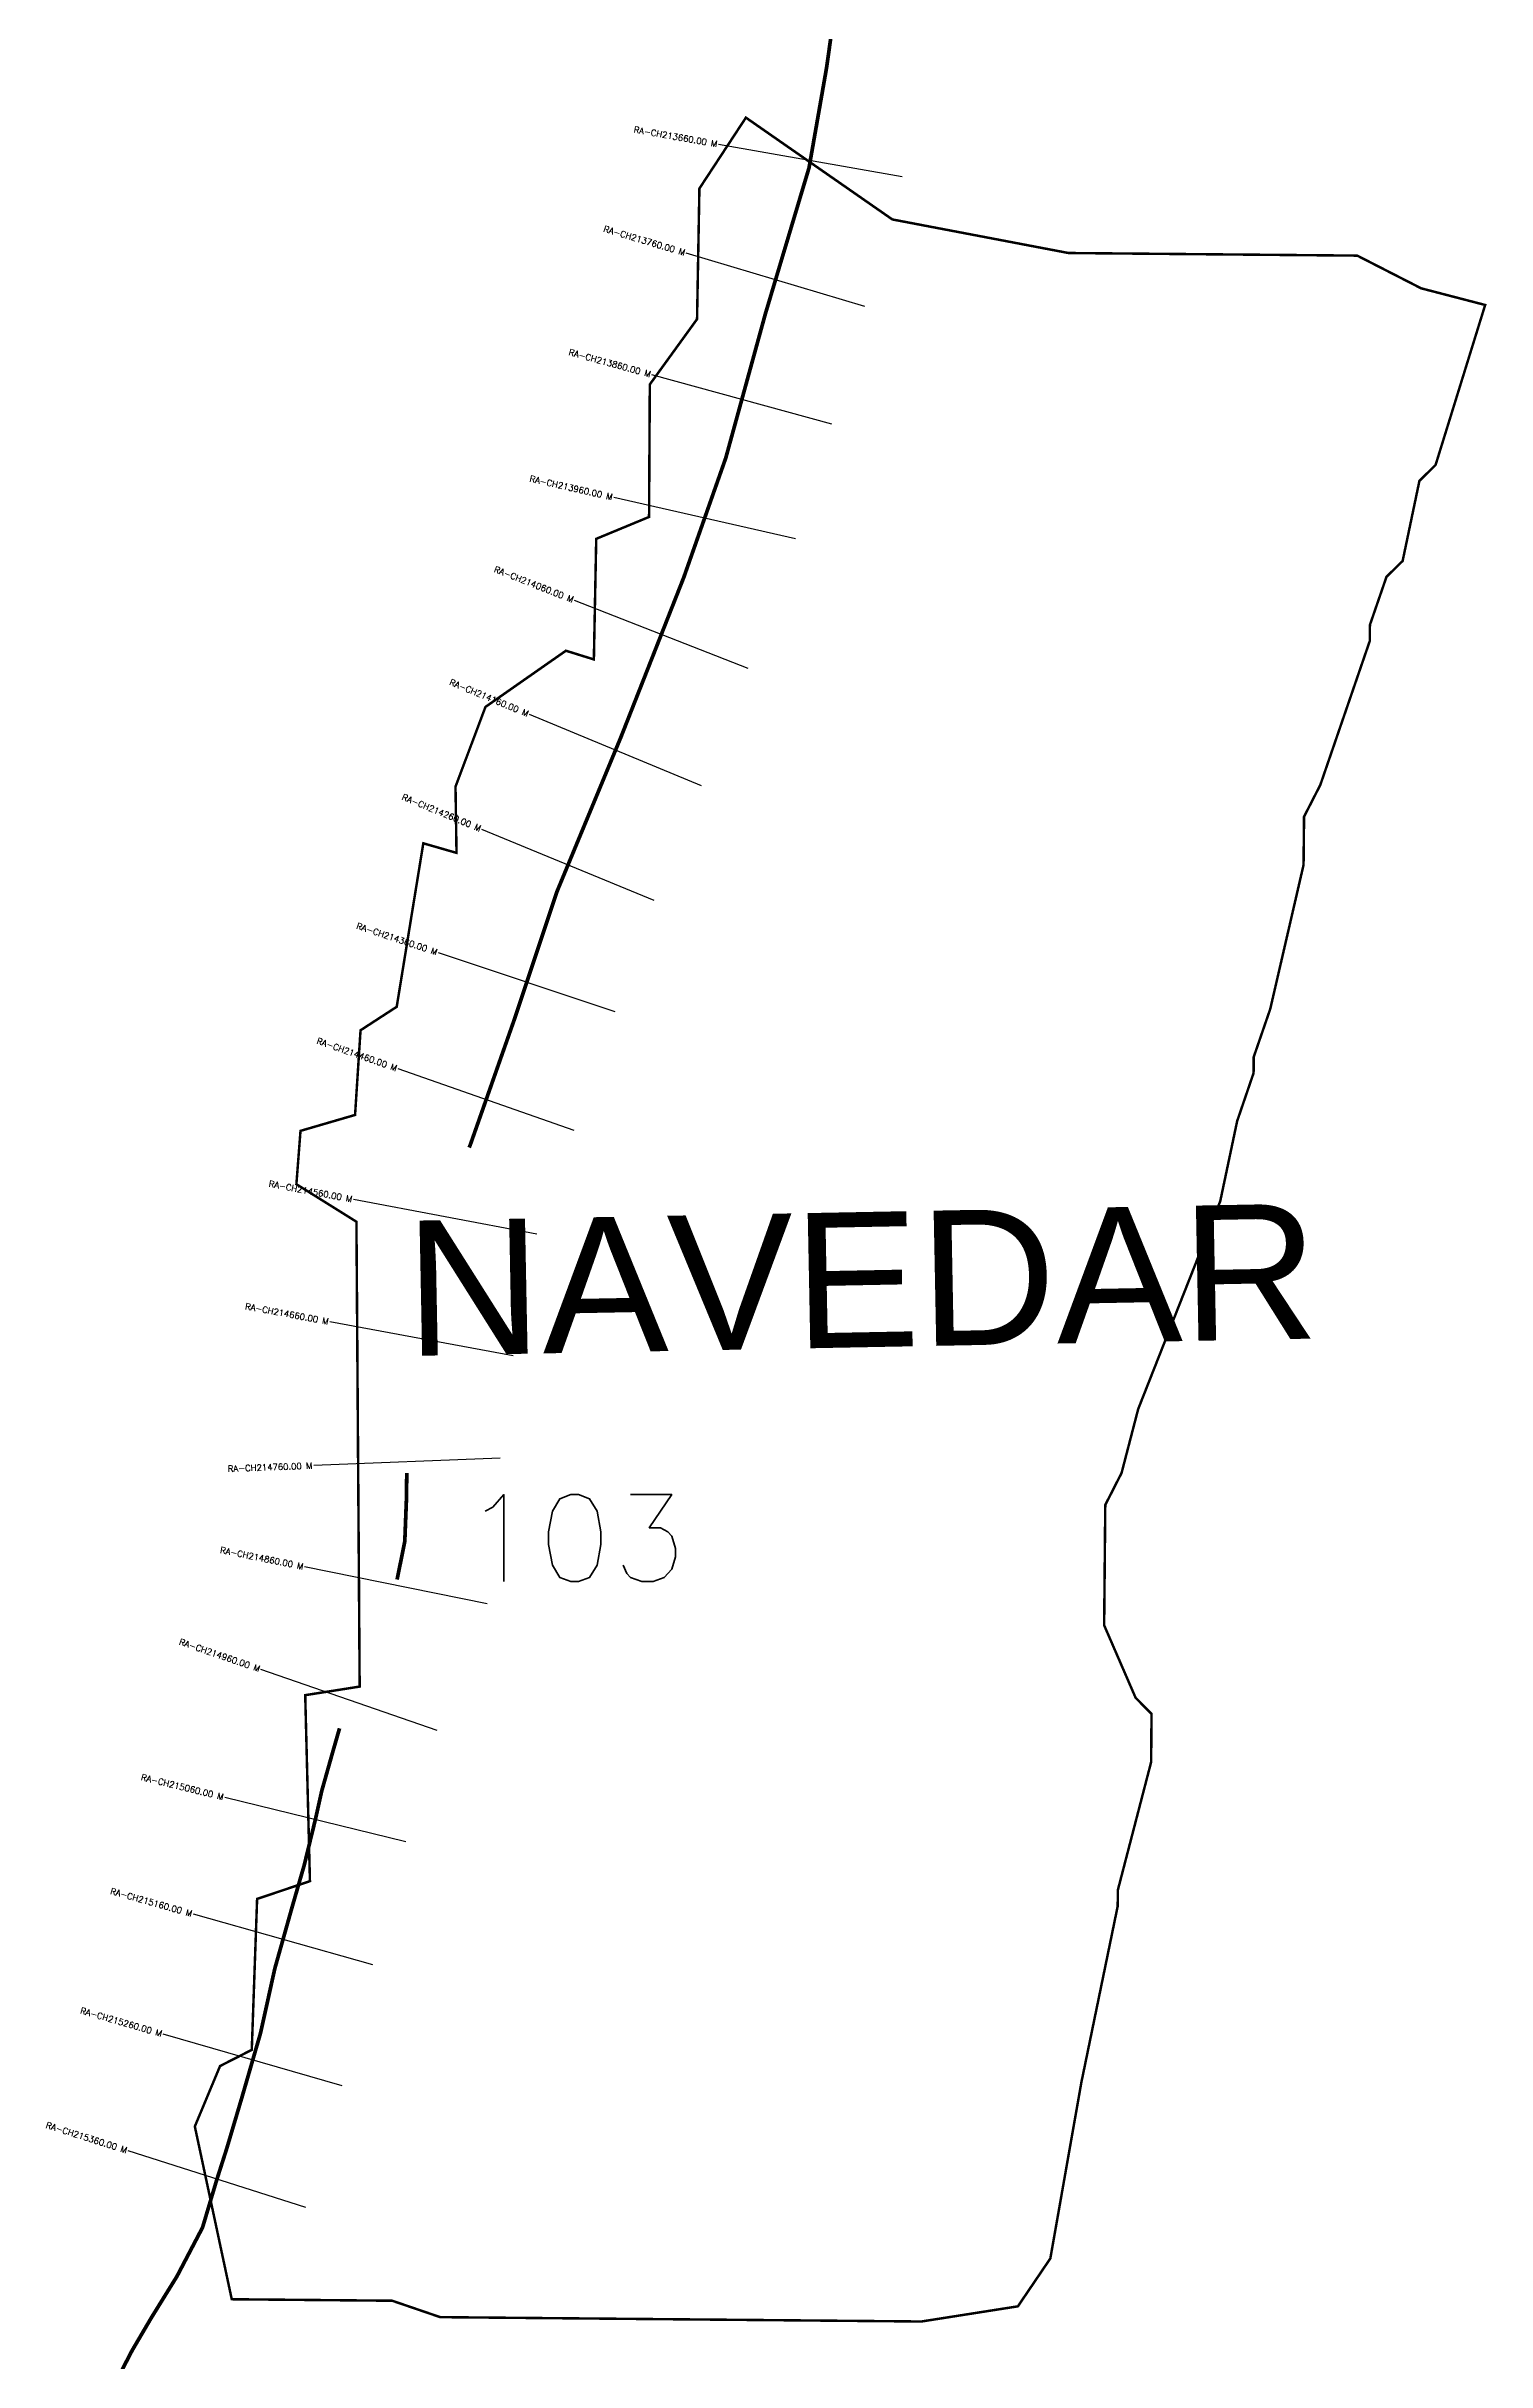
# Model space of a CAD drawing. Header units: metres. Extents: x 273847 to 275340, y 2068123 to 2073763.
# Drawn here: x 274181 to 275340, y 2069390 to 2071253 of the extents above; entities that cross this region are included whole.
import ezdxf
from ezdxf.enums import TextEntityAlignment as Align

# ---------------------------------------------------------------- set-up
doc = ezdxf.new("R2010")
doc.units = ezdxf.units.M
doc.header["$MEASUREMENT"] = 0
for name, color, linetype in [('CS', 134, 'Continuous'), ('CSMark', 6, 'Continuous'), ('NATURALLY PROTECTED', 3, 'Continuous'), ('VILLAGE NAME', 250, 'Continuous')]:
    doc.layers.add(name, color=color, linetype=linetype)
doc.styles.get("Standard").update_dxf_attribs({"font": 'simplex.shx'})

msp = doc.modelspace()

# ---------------------------------------------------------------- linework, layer by layer
at = {"color": 6, "const_width": 2, "flags": 128}
msp.add_lwpolyline([(274744.2, 2071195.5), (274862, 2071113.6), (275003.7, 2071086.6), (275236, 2071084.5), (275287.4, 2071058.2), (275338.9, 2071044.8), (275299, 2070916.1), (275286, 2070903.3), (275272.5, 2070838.9), (275259.5, 2070826.1), (275246.2, 2070787.5), (275246.1, 2070774.6), (275206.3, 2070658.8), (275193.2, 2070633.2), (275192.8, 2070594.4), (275166, 2070478.5), (275152.7, 2070439.9), (275152.6, 2070427), (275139.4, 2070388.4), (275125.8, 2070324), (275102.4, 2070264.7), (275059.8, 2070156.8), (275046.4, 2070105.3), (275033.3, 2070079.6), (275032.4, 2069982.8), (275057.7, 2069924.5), (275070.5, 2069911.5), (275070.2, 2069872.8), (275043.4, 2069769.8), (275043.3, 2069756.9), (275014.1, 2069615.3), (274989.1, 2069473.5), (274963, 2069435), (274885.4, 2069422.8), (274498.3, 2069426.3), (274459.7, 2069439.5), (274330.6, 2069440.7), (274300.9, 2069579.7), (274321.2, 2069628.3), (274346.7, 2069641.3), (274351, 2069762.7), (274393.5, 2069777), (274389.7, 2069926.6), (274433.5, 2069933.5), (274430.9, 2070307.4), (274382.6, 2070337.6), (274385.9, 2070380.5), (274429.8, 2070393.3), (274434.2, 2070461.4), (274463.3, 2070480.3), (274484.7, 2070611.8), (274511.4, 2070604.1), (274510.6, 2070657.4), (274534.7, 2070721.5), (274599.4, 2070766.7), (274621.9, 2070759.7), (274623.8, 2070856.7), (274666.3, 2070874.3), (274666.9, 2070980.9), (274704.9, 2071033.4), (274706.8, 2071138.5), (274744.2, 2071195.5)], dxfattribs=at)
at = {"layer": 'CS'}
for p, q in [((274869.9, 2071148), (274722.1, 2071174)), ((274839.9, 2071043.6), (274696.2, 2071086.5)), ((274813.2, 2070948.9), (274668.6, 2070988.7)), ((274784.2, 2070856.8), (274637.9, 2070890)), ((274745.9, 2070752.3), (274606.3, 2070807.2)), ((274708.6, 2070658.1), (274570, 2070715.4)), ((274670.4, 2070565.7), (274531.8, 2070623)), ((274639.1, 2070476.3), (274496.8, 2070523.8)), ((274606, 2070380.7), (274464.5, 2070430.4)), ((274575.9, 2070297.5), (274428.5, 2070325.3)), ((274556.9, 2070199.5), (274409.5, 2070226.9)), ((274546.4, 2070117.1), (274396.5, 2070111.3)), ((274536.2, 2070000.1), (274389.2, 2070029.8)), ((274495.8, 2069898.3), (274354, 2069947.2)), ((274470.7, 2069808.7), (274325, 2069844.4)), ((274444, 2069709.6), (274299.7, 2069750.5)), ((274419.5, 2069612.3), (274275.4, 2069653.9)), ((274390.2, 2069514.6), (274247.2, 2069560.1))]:
    msp.add_line(p, q, dxfattribs=at)
at = {"layer": 'NATURALLY PROTECTED', "const_width": 3, "flags": 128}
for points in [[(274821, 2071320.1), (274809.1, 2071235.6), (274795, 2071155.2), (274759.9, 2071037.8), (274728, 2070921.7), (274694.2, 2070825.6), (274643.7, 2070697.3), (274592.2, 2070572.9), (274558.1, 2070470.6), (274522.6, 2070369.6), (274521.6, 2070367.1)], [(274471.4, 2070105.2), (274471.1, 2070083.7), (274469.8, 2070050.2), (274463.6, 2070019.6)], [(274417.3, 2069899.9), (274411.5, 2069879.7), (274403, 2069849.6), (274398, 2069827.1), (274388.8, 2069789.5), (274379.2, 2069756.3), (274365.3, 2069706.9), (274353.7, 2069654.6), (274339, 2069603.8), (274326.5, 2069561.7), (274318.6, 2069537), (274307.1, 2069498.4), (274286.5, 2069459.1), (274265.9, 2069425.8), (274250.4, 2069399.4), (274231.1, 2069362.1)]]:
    msp.add_lwpolyline(points, dxfattribs=at)

# ---------------------------------------------------------------- texts
at = {"insert": (274516.5, 2070087.9), "char_height": 70, "attachment_point": 1}
msp.add_mtext_dynamic_manual_height_columns('103', width=95.172, gutter_width=1, heights=[0], dxfattribs=at)
at = {"layer": 'CSMark'}
for s, rotation, p in [('RA-CH213660.00 M', 350.0073, (274721.2, 2071174.2)), ('RA-CH213760.00 M', 343.375, (274695.2, 2071086.8)), ('RA-CH213860.00 M', 344.6104, (274667.6, 2070989)), ('RA-CH213960.00 M', 347.2198, (274636.9, 2070890.2)), ('RA-CH214060.00 M', 338.5163, (274605.4, 2070807.6)), ('RA-CH214160.00 M', 337.5275, (274569.1, 2070715.8)), ('RA-CH214260.00 M', 337.5275, (274530.9, 2070623.4)), ('RA-CH214360.00 M', 341.5503, (274495.8, 2070524.1)), ('RA-CH214460.00 M', 340.6607, (274463.5, 2070430.7)), ('RA-CH214560.00 M', 349.3055, (274427.5, 2070325.5)), ('RA-CH214660.00 M', 349.4798, (274408.5, 2070227.1)), ('RA-CH214760.00 M', 2.2147, (274395.5, 2070111.3)), ('RA-CH214860.00 M', 348.5618, (274388.2, 2070030)), ('RA-CH214960.00 M', 340.9634, (274353.1, 2069947.6)), ('RA-CH215060.00 M', 346.2441, (274324, 2069844.6)), ('RA-CH215160.00 M', 344.1969, (274298.7, 2069750.7)), ('RA-CH215260.00 M', 343.8695, (274274.4, 2069654.2)), ('RA-CH215360.00 M', 342.3541, (274246.3, 2069560.4))]:
    msp.add_text(s, height=5, rotation=rotation, dxfattribs=at).set_placement(p, align=Align.MIDDLE_RIGHT)
at = {"layer": 'VILLAGE NAME', "insert": (274469.2, 2070308.1), "char_height": 108.748, "attachment_point": 1, "rotation": 1.1028}
msp.add_mtext_dynamic_manual_height_columns('{\\fArial|b0|i0|c0|p34;NAVEDAR}', width=726.929, gutter_width=543.7, heights=[0], dxfattribs=at)

doc.saveas('drawing.dxf')
